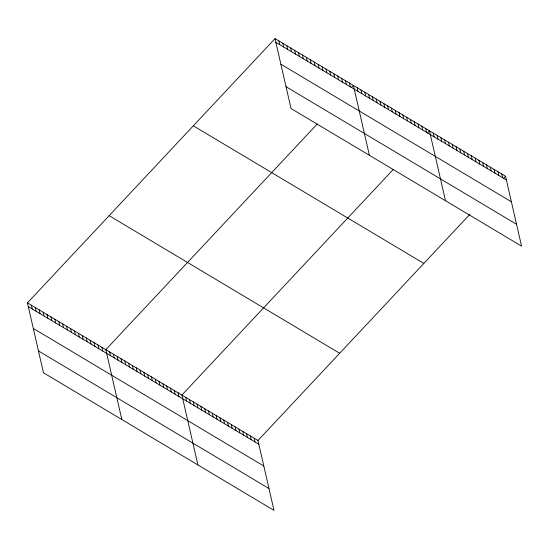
<?xml version="1.0" encoding="UTF-8"?>
<svg xmlns="http://www.w3.org/2000/svg" width="549" height="549" viewBox="0 0 549 549"><rect width="100%" height="100%" fill="white"/><g stroke="black" fill="none" stroke-linecap="round" stroke-linejoin="round"><path stroke-width="0.82" d="M27.45 302.87L257.975 440.476L273.985 510.371L43.46 372.764L27.45 302.87L275.015 38.629L505.54 176.236L521.55 246.13L291.025 108.524L275.015 38.629M317.26 123.985L105.827 349.658L121.837 419.553M351.298 87.655L353.398 85.418L369.402 155.305M393.331 169.394L181.904 395.067L197.908 464.962M427.376 133.064L429.469 130.827L445.479 200.721M257.975 440.476L469.93 214.247M503.447 178.473L505.54 176.236M275.873 42.369L506.398 179.976M280.875 64.199L511.4 201.806M286.022 86.694L516.547 224.301M193.323 125.831L423.849 263.438M109.148 215.675L339.673 353.281M28.308 306.61L258.833 444.216M33.304 328.439L263.829 466.046M38.457 350.935L268.983 488.541M501.738 173.964L502.596 177.704M497.936 171.693L498.794 175.433M494.134 169.428L494.985 173.161M490.326 167.157L491.183 170.897M486.524 164.885L487.382 168.625M482.722 162.614L483.58 166.354M478.92 160.342L479.771 164.082M475.111 158.071L475.969 161.811M471.31 155.799L472.167 159.539M467.508 153.535L468.366 157.268M463.699 151.263L464.557 155.003M459.897 148.992L460.755 152.732M456.095 146.72L456.953 150.46M452.294 144.449L453.145 148.189M448.485 142.177L449.343 145.917M444.683 139.906L445.541 143.646M440.881 137.641L441.739 141.374M437.079 135.37L437.93 139.11M433.271 133.098L434.129 136.838M425.667 128.555L426.525 132.295M421.865 126.284L422.716 130.024M418.057 124.012L418.914 127.752M414.255 121.748L415.113 125.481M410.453 119.476L411.304 123.216M406.644 117.205L407.502 120.945M402.842 114.933L403.7 118.673M399.041 112.662L399.898 116.402M395.239 110.39L396.09 114.13M391.43 108.119L392.288 111.859M387.628 105.854L388.486 109.587M383.826 103.583L384.684 107.323M380.025 101.311L380.876 105.051M376.216 99.04L377.074 102.78M372.414 96.768L373.272 100.508M368.612 94.497L369.47 98.237M364.804 92.225L365.661 95.965M361.002 89.961L361.86 93.694M357.2 87.689L358.058 91.429M349.48 83.077L350.331 86.817M345.561 80.737L346.412 84.477M341.643 78.397L342.494 82.137M337.717 76.057L338.575 79.797M333.799 73.717L334.657 77.457M329.88 71.384L330.738 75.117M325.962 69.044L326.82 72.777M322.043 66.704L322.901 70.444M318.125 64.363L318.983 68.103M314.206 62.023L315.064 65.763M310.288 59.683L311.146 63.423M306.369 57.343L307.227 61.083M302.451 55.003L303.309 58.743M298.532 52.663L299.39 56.403M294.614 50.33L295.472 54.063M290.696 47.989L291.546 51.73M286.777 45.649L287.628 49.389M282.859 43.309L283.709 47.049M278.933 40.969L279.791 44.709M254.173 438.205L255.031 441.945M250.365 435.94L251.222 439.674M246.563 433.669L247.421 437.409M242.761 431.397L243.619 435.137M238.959 429.126L239.81 432.866M235.15 426.854L236.008 430.594M231.349 424.583L232.206 428.323M227.547 422.311L228.405 426.051M223.745 420.047L224.596 423.78M219.936 417.775L220.794 421.515M216.134 415.504L216.992 419.244M212.333 413.232L213.19 416.972M208.531 410.961L209.382 414.701M204.722 408.689L205.58 412.429M200.92 406.418L201.778 410.158M197.118 404.153L197.969 407.886M193.31 401.882L194.168 405.622M189.508 399.61L190.366 403.35M185.706 397.339L186.564 401.079M178.096 392.796L178.953 396.536M174.294 390.524L175.152 394.264M170.492 388.26L171.35 391.993M166.69 385.988L167.541 389.728M162.881 383.717L163.739 387.457M159.08 381.445L159.937 385.185M155.278 379.174L156.136 382.914M151.469 376.902L152.327 380.642M147.667 374.631L148.525 378.371M143.865 372.366L144.723 376.099M140.064 370.095L140.915 373.835M136.255 367.823L137.113 371.563M132.453 365.552L133.311 369.292M128.651 363.28L129.509 367.02M124.849 361.009L125.7 364.749M121.041 358.737L121.899 362.477M117.239 356.473L118.097 360.206M113.437 354.201L114.295 357.941M109.635 351.93L110.486 355.67M101.908 347.318L102.766 351.058M97.99 344.978L98.847 348.718M94.071 342.638L94.929 346.378M90.153 340.298L91.01 344.038M86.234 337.964L87.092 341.698M82.316 335.624L83.174 339.357M78.397 333.284L79.255 337.024M74.479 330.944L75.337 334.684M70.56 328.604L71.411 332.344M66.642 326.264L67.493 330.004M62.723 323.924L63.574 327.664M58.805 321.584L59.656 325.324M54.879 319.243L55.737 322.984M50.961 316.91L51.819 320.643M47.042 314.57L47.9 318.31M43.124 312.23L43.982 315.97M39.205 309.89L40.063 313.63M35.287 307.55L36.145 311.29M31.368 305.21L32.226 308.95"/></g></svg>
